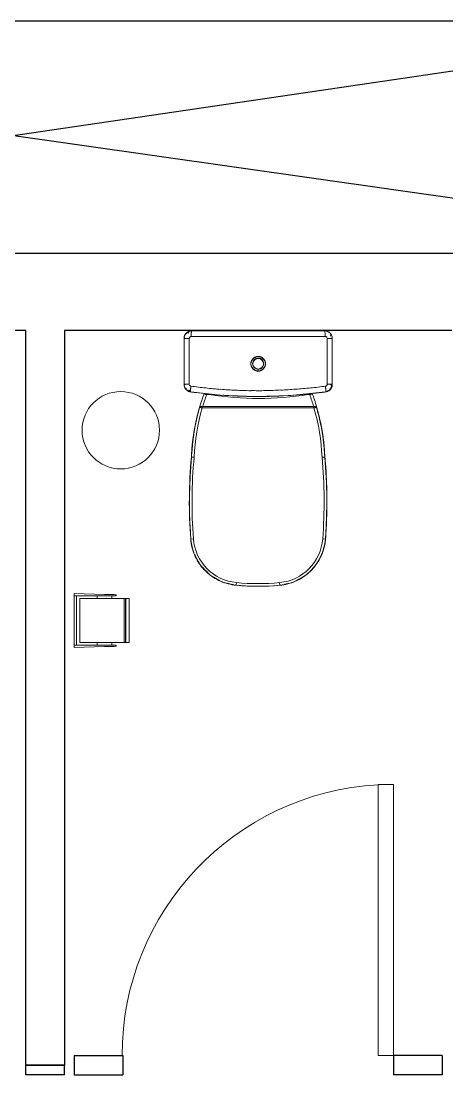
# Model space of a CAD drawing. Header units: metres. Extents: x 22.6 to 101.3, y 9.4 to 67.4.
# Drawn here: x 52.881 to 53.981, y 42.472 to 45.197 of the extents above; entities that cross this region are included whole.
import ezdxf

# ---------------------------------------------------------------- set-up
doc = ezdxf.new("R2010")
doc.units = ezdxf.units.M
doc.layers.add('00', color=252, linetype='Continuous')
for name, color, linetype, lineweight in [('A-DOOR', 5, 'Continuous', 5), ('A-EQPM', 6, 'Continuous', 9), ('G-IMPT', 1, 'Continuous', 5)]:
    doc.layers.add(name, color=color, linetype=linetype, lineweight=lineweight)

# ---------------------------------------------------------------- blocks, each defined once
blk = doc.blocks.new('Single-Flush-Partition - 700 _ 2200-2763525-GROUND FLOOR PLAN')
at = {"layer": 'A-DOOR'}
for p, q in [((0.31, 0.025), (0.31, 0.7256)), ((0.35, 0.7256), (0.31, 0.7256)), ((0.35, 0.025), (0.35, 0.7256)), ((0.35, 0.025), (0.31, 0.025))]:
    blk.add_line(p, q, dxfattribs=at)
blk.add_arc((0.35, 0.025), 0.7017, 93.2679, 180, dxfattribs=at)
blk = doc.blocks.new('ECG_Commercial_Toilet_Maid_driver-P Trap_01 - 211109_092700_dwg_dwg_211109-2077759-GROUND FLOOR PLAN')
at = {"layer": 'G-IMPT'}
for p, q in [((-0.4183, 0.1761), (-0.44, 0.1748)), ((-0.3575, 0.1776), (-0.3669, 0.1775)), ((-0.3006, 0.1763), (-0.3323, 0.1771)), ((-0.0804, 0.1337), (-0.0784, 0.133)), ((-0.0786, 0.1331), (-0.0803, 0.1331)), ((-0.0853, -0.0043), (-0.0853, -0.0055)), ((-0.0784, -0.133), (-0.0804, -0.1337)), ((-0.0786, -0.1331), (-0.0803, -0.1331)), ((-0.4226, -0.1759), (-0.3977, -0.1769)), ((-0.3514, -0.1776), (-0.3203, -0.177)), ((-0.2674, -0.1743), (-0.2411, -0.1722))]:
    blk.add_line(p, q, dxfattribs=at)
at = {"layer": 'G-IMPT', "flags": 128}
for points in [[(-0.2349, 0.1719), (-0.2217, 0.171), (-0.2025, 0.1692), (-0.1833, 0.1666), (-0.1816, 0.1664)], [(-0.1723, 0.1649), (-0.1642, 0.1634), (-0.1453, 0.1595), (-0.1265, 0.1549), (-0.1172, 0.1524)], [(-0.5263, 0.1443), (-0.5299, 0.1412), (-0.5337, 0.1376), (-0.5374, 0.1339), (-0.5409, 0.1301)], [(-0.4998, 0.1614), (-0.5044, 0.159), (-0.5089, 0.1565), (-0.5134, 0.1538), (-0.5154, 0.1524)], [(-0.1138, 0.1514), (-0.1078, 0.1497), (-0.0894, 0.1437), (-0.0776, 0.1396)], [(-0.0803, 0.1331), (-0.0803, 0.1297), (-0.0803, 0.1263)], [(-0.5719, -0.0627), (-0.5713, -0.0668), (-0.5703, -0.0719), (-0.5691, -0.077), (-0.5676, -0.082), (-0.5664, -0.0859)], [(-0.5622, -0.0966), (-0.5601, -0.1013), (-0.5577, -0.1059), (-0.5551, -0.1105), (-0.5524, -0.1149), (-0.5495, -0.1192), (-0.5493, -0.1195)], [(-0.0803, -0.1294), (-0.0803, -0.1312), (-0.0803, -0.1331)]]:
    blk.add_lwpolyline(points, dxfattribs=at)
at = {"layer": 'G-IMPT'}
for centre, radius, start, end in [((-0.263, -0.3639), 0.5295, 69.8168, 73.379), ((0.7318, -0.0015), 0.8221, 171.054, 188.946), ((-0.263, 0.3639), 0.5295, 286.6212, 290.1832)]:
    blk.add_arc(centre, radius, start, end, dxfattribs=at)
for points, knots in [([(-0.5134, 0.1537), (-0.5124, 0.1544), (-0.5064, 0.1581), (-0.5, 0.1613), (-0.4946, 0.1637)], [-0.3528816, -0.3528816, -0.3528816, -0.3528816, -0.3333333, -0.2354946, -0.2354946, -0.2354946, -0.2354946]), ([(-0.4808, 0.1688), (-0.4783, 0.1695), (-0.4718, 0.1713), (-0.4653, 0.1723), (-0.4613, 0.1728)], [-0.1550415, -0.1550415, -0.1550415, -0.1550415, -0.1111111, -0.0452824, -0.0452824, -0.0452824, -0.0452824]), ([(-0.4418, 0.1747), (-0.4378, 0.175), (-0.4259, 0.1758), (-0.406, 0.1767), (-0.3825, 0.1774), (-0.3662, 0.1776), (-0.3578, 0.1776), (-0.3572, 0.1776)], [-0.9464093, -0.9464093, -0.9464093, -0.9464093, -0.8888889, -0.7777778, -0.6666667, -0.5555556, -0.5477804, -0.5477804, -0.5477804, -0.5477804]), ([(-0.3385, 0.1774), (-0.3374, 0.1774), (-0.3285, 0.1773), (-0.3117, 0.1768), (-0.2881, 0.1757), (-0.2676, 0.1744), (-0.2551, 0.1734), (-0.2503, 0.173)], [-0.4598098, -0.4598098, -0.4598098, -0.4598098, -0.4444444, -0.3333333, -0.2222222, -0.1111111, -0.0437293, -0.0437293, -0.0437293, -0.0437293]), ([(-0.0798, 0.1365), (-0.0801, 0.1362), (-0.0804, 0.1356), (-0.0806, 0.1347), (-0.0805, 0.1341), (-0.0805, 0.1339)], [0.75, 0.75, 0.75, 0.75, 0.875, 0.9375, 1, 1, 1, 1]), ([(-0.078, 0.1376), (-0.0782, 0.1375), (-0.0789, 0.1373), (-0.0795, 0.1369), (-0.0798, 0.1365)], [0.5644299, 0.5644299, 0.5644299, 0.5644299, 0.625, 0.75, 0.75, 0.75, 0.75]), ([(-0.5575, 0.1063), (-0.5562, 0.1087), (-0.5543, 0.1119), (-0.5523, 0.1151), (-0.5517, 0.1159)], [-0.71214902, -0.71214902, -0.71214902, -0.71214902, -0.66666667, -0.65063088, -0.65063088, -0.65063088, -0.65063088]), ([(-0.5706, 0.0702), (-0.5702, 0.0723), (-0.5694, 0.0757), (-0.5685, 0.0791), (-0.5681, 0.0804)], [-0.92350914, -0.92350914, -0.92350914, -0.92350914, -0.88888889, -0.86576975, -0.86576975, -0.86576975, -0.86576975]), ([(-0.5676, -0.0821), (-0.5682, -0.0802), (-0.5696, -0.0755), (-0.5704, -0.0706), (-0.5709, -0.0677)], [-0.14372398, -0.14372398, -0.14372398, -0.14372398, -0.11111111, -0.06227402, -0.06227402, -0.06227402, -0.06227402]), ([(-0.5493, -0.1195), (-0.5507, -0.1175), (-0.5556, -0.1102), (-0.5596, -0.1023), (-0.5623, -0.0964)], [-0.373281, -0.373281, -0.373281, -0.373281, -0.3333333, -0.227652, -0.227652, -0.227652, -0.227652]), ([(-0.524, -0.1461), (-0.525, -0.1454), (-0.5312, -0.1403), (-0.5379, -0.1337), (-0.5432, -0.1274), (-0.5441, -0.1263)], [-0.5754732, -0.5754732, -0.5754732, -0.5754732, -0.5555556, -0.4444444, -0.4201761, -0.4201761, -0.4201761, -0.4201761]), ([(-0.0805, -0.1339), (-0.0805, -0.1341), (-0.0806, -0.1347), (-0.0804, -0.1356), (-0.0801, -0.1362), (-0.0798, -0.1365)], [0, 0, 0, 0, 0.0625, 0.125, 0.25, 0.25, 0.25, 0.25]), ([(-0.4902, -0.1655), (-0.4909, -0.1652), (-0.4979, -0.1625), (-0.5072, -0.1578), (-0.5152, -0.1526), (-0.5175, -0.151)], [-0.7902983, -0.7902983, -0.7902983, -0.7902983, -0.7777778, -0.6666667, -0.6200914, -0.6200914, -0.6200914, -0.6200914]), ([(-0.2411, -0.1722), (-0.2346, -0.1719), (-0.2217, -0.1711), (-0.2025, -0.1693), (-0.1833, -0.1668), (-0.1642, -0.1635), (-0.1452, -0.1596), (-0.1264, -0.155), (-0.1078, -0.1498), (-0.0916, -0.1446), (-0.0816, -0.141), (-0.0776, -0.1396)], [0, 0, 0, 0, 0.1111111, 0.2222222, 0.3333333, 0.4444444, 0.5555556, 0.6666667, 0.7777778, 0.8888889, 0.9605895, 0.9605895, 0.9605895, 0.9605895]), ([(-0.0798, -0.1365), (-0.0794, -0.1369), (-0.0789, -0.1373), (-0.0782, -0.1375), (-0.078, -0.1376)], [0.25, 0.25, 0.25, 0.25, 0.375, 0.4356025, 0.4356025, 0.4356025, 0.4356025])]:
    blk.add_open_spline(points, degree=3, knots=knots, dxfattribs=at)
for points in [[(-0.5413, 0.1297), (-0.5368, 0.1348), (-0.532, 0.1395), (-0.5269, 0.1438)], [(-0.0787, 0.1339), (-0.079, 0.1339), (-0.0796, 0.1339), (-0.0802, 0.1339), (-0.0805, 0.1339)], [(-0.0805, 0.1339), (-0.0804, 0.1338), (-0.0804, 0.1335), (-0.0803, 0.1332), (-0.0803, 0.1331)], [(-0.0789, 0.128), (-0.0794, 0.1282), (-0.0798, 0.1284), (-0.0803, 0.1286)], [(-0.0803, 0.1263), (-0.0799, 0.1263), (-0.0795, 0.1263), (-0.0792, 0.1262)], [(-0.0803, -0.1331), (-0.0803, -0.1332), (-0.0804, -0.1335), (-0.0804, -0.1338), (-0.0805, -0.1339)], [(-0.0805, -0.1339), (-0.0802, -0.1339), (-0.0796, -0.1339), (-0.079, -0.1339), (-0.0787, -0.1339)], [(-0.0803, -0.1294), (-0.08, -0.1294), (-0.0793, -0.1293), (-0.0787, -0.1293), (-0.0784, -0.1292)], [(-0.4531, -0.1739), (-0.4643, -0.1731), (-0.4754, -0.1707), (-0.4861, -0.167)], [(-0.2411, -0.1722), (-0.2489, -0.1729), (-0.2646, -0.1742), (-0.2881, -0.1757), (-0.3117, -0.1768), (-0.3353, -0.1775), (-0.3589, -0.1777), (-0.3825, -0.1774), (-0.406, -0.1767), (-0.4297, -0.1756), (-0.4453, -0.1745), (-0.4531, -0.1739)]]:
    blk.add_open_spline(points, degree=3, dxfattribs=at)
blk = doc.blocks.new('ECG_Commercial_Toilet_Maid_driver-P Trap_01 - 211109_092700_dwg_dwg_Deckel_unten_211101-2077760-GROUND FLOOR PLAN')
at = {"layer": 'G-IMPT'}
for p, q in [((-0.127, 0.1545), (-0.1269, 0.155)), ((-0.1249, 0.1542), (-0.1269, 0.155)), ((-0.1269, -0.155), (-0.127, -0.1545)), ((-0.1269, -0.155), (-0.125, -0.1533))]:
    blk.add_line(p, q, dxfattribs=at)
at = {"layer": 'G-IMPT', "flags": 128}
for points in [[(-0.4942, 0.1639), (-0.4982, 0.1621), (-0.5028, 0.1598), (-0.5074, 0.1574), (-0.5119, 0.1547), (-0.5156, 0.1523)], [(-0.4583, 0.1734), (-0.4635, 0.1727), (-0.4686, 0.1718), (-0.4737, 0.1707), (-0.4787, 0.1694), (-0.4837, 0.1679)], [(-0.3647, 0.1773), (-0.3912, 0.1771), (-0.4413, 0.1748), (-0.4432, 0.1746)], [(-0.2547, 0.1731), (-0.291, 0.1758), (-0.3373, 0.1773)], [(-0.1829, 0.1665), (-0.19, 0.1676), (-0.2113, 0.1701), (-0.2327, 0.1717), (-0.2361, 0.1719)], [(-0.1269, 0.155), (-0.1477, 0.1601), (-0.1688, 0.1643), (-0.1727, 0.1649)], [(-0.5264, 0.1441), (-0.5286, 0.1424), (-0.5324, 0.1389), (-0.5361, 0.1352), (-0.5397, 0.1314), (-0.5416, 0.1293)], [(-0.5512, 0.1166), (-0.5523, 0.1149), (-0.5551, 0.1105), (-0.5576, 0.106), (-0.56, 0.1014), (-0.5609, 0.0994)], [(-0.567, 0.084), (-0.5676, 0.082), (-0.569, 0.077), (-0.5702, 0.072), (-0.5712, 0.0669), (-0.5716, 0.0647)], [(-0.5719, -0.0627), (-0.5713, -0.0668), (-0.5703, -0.0719), (-0.5691, -0.077), (-0.5676, -0.082), (-0.5664, -0.0859)], [(-0.5622, -0.0966), (-0.5601, -0.1013), (-0.5577, -0.1059), (-0.5551, -0.1105), (-0.5524, -0.1149), (-0.5495, -0.1192)], [(-0.5447, -0.1255), (-0.5432, -0.1274), (-0.5398, -0.1314), (-0.5362, -0.1352), (-0.5325, -0.1388), (-0.5286, -0.1423), (-0.5247, -0.1456), (-0.5226, -0.1472)], [(-0.52, -0.1492), (-0.5163, -0.1518), (-0.5119, -0.1547), (-0.5075, -0.1573), (-0.5029, -0.1598), (-0.4982, -0.1621), (-0.4935, -0.1642), (-0.4886, -0.1661), (-0.4837, -0.1678), (-0.4788, -0.1694), (-0.4737, -0.1707), (-0.4687, -0.1718), (-0.4635, -0.1727), (-0.4584, -0.1734), (-0.4532, -0.1739), (-0.4531, -0.1739)], [(-0.2411, -0.1722), (-0.2196, -0.1708), (-0.1983, -0.1687), (-0.177, -0.1657), (-0.1559, -0.1618), (-0.135, -0.1571), (-0.1269, -0.155)], [(-0.4531, -0.1739), (-0.4031, -0.1768), (-0.353, -0.1776), (-0.3029, -0.1764), (-0.2529, -0.1732), (-0.2411, -0.1722)]]:
    blk.add_lwpolyline(points, dxfattribs=at)
at = {"layer": 'G-IMPT'}
for centre, radius, start, end in [((-0.263, -0.3639), 0.5365, 81.3483, 83.4677), ((-0.263, -0.3639), 0.5365, 75.3041, 78.0597), ((-0.1287, 0.1483), 0.007, 60.9879, 75.3041), ((-0.1287, 0.1483), 0.007, 60.9879, 75.3041), ((-0.263, 0.3639), 0.5365, 272.3428, 284.6959), ((-0.1287, -0.1483), 0.007, 284.6959, 315.0019), ((-0.1287, -0.1483), 0.007, 284.6959, 315.0019), ((-0.4432, -0.0443), 0.13, 249.5754, 265.6258), ((-0.3576, 1.0752), 1.2528, 265.6258, 275.3365)]:
    blk.add_arc(centre, radius, start, end, dxfattribs=at)
blk = doc.blocks.new('ECG_Commercial_Toilet_Maid_driver-P Trap_01 - 211109_092700_dwg_dwg_Deckel_oben_211101-2077761-GROUND FLOOR PLAN')
at = {"layer": 'G-IMPT'}
for p, q in [((-0.4531, 0.1739), (-0.4526, 0.167)), ((-0.1262, 0.1549), (-0.1264, 0.1542)), ((-0.1163, 0.1519), (-0.1162, 0.1521)), ((-0.1138, 0.1442), (-0.1108, 0.1442)), ((-0.1138, 0.1442), (-0.1138, -0.1442)), ((-0.1108, 0.1483), (-0.1127, 0.1483)), ((-0.1108, 0.1483), (-0.1108, 0.1442)), ((-0.1108, -0.1442), (-0.1108, 0.1442)), ((-0.1108, -0.1442), (-0.1108, 0.1442)), ((-0.5726, 0.0565), (-0.5657, 0.0558)), ((-0.5726, -0.0565), (-0.5657, -0.0558)), ((-0.1264, -0.1542), (-0.1262, -0.1549)), ((-0.1162, -0.1521), (-0.1163, -0.1519)), ((-0.1138, -0.1442), (-0.1108, -0.1442)), ((-0.1127, -0.1483), (-0.1108, -0.1483)), ((-0.1108, -0.1442), (-0.1108, -0.1483)), ((-0.4531, -0.1739), (-0.4526, -0.167))]:
    blk.add_line(p, q, dxfattribs=at)
at = {"layer": 'G-IMPT', "flags": 128}
for points in [[(-0.4531, 0.1739), (-0.4583, 0.1734), (-0.4635, 0.1727), (-0.4686, 0.1718), (-0.4737, 0.1707), (-0.4787, 0.1694), (-0.4837, 0.1679), (-0.4886, 0.1661), (-0.4934, 0.1642), (-0.4982, 0.1621), (-0.5028, 0.1598), (-0.5074, 0.1574), (-0.5119, 0.1547), (-0.5162, 0.1519), (-0.5205, 0.1489), (-0.5246, 0.1457), (-0.5286, 0.1424), (-0.5324, 0.1389), (-0.5361, 0.1352), (-0.5397, 0.1314), (-0.5431, 0.1275), (-0.5464, 0.1234), (-0.5494, 0.1193), (-0.5523, 0.1149), (-0.5551, 0.1105), (-0.5576, 0.106), (-0.56, 0.1014), (-0.5622, 0.0967), (-0.5642, 0.0919), (-0.566, 0.087), (-0.5676, 0.082), (-0.569, 0.077), (-0.5702, 0.072), (-0.5712, 0.0669), (-0.572, 0.0617), (-0.5726, 0.0566), (-0.5726, 0.0565)], [(-0.2411, 0.1722), (-0.291, 0.1758), (-0.3411, 0.1775), (-0.3912, 0.1771), (-0.4413, 0.1748), (-0.4531, 0.1739)], [(-0.113, 0.1512), (-0.1337, 0.1568), (-0.1546, 0.1615), (-0.1757, 0.1655), (-0.197, 0.1685), (-0.2183, 0.1707), (-0.2397, 0.1721), (-0.2411, 0.1722)], [(-0.5726, 0.0565), (-0.5744, 0.0324), (-0.5752, 0.0083), (-0.5751, -0.0158), (-0.574, -0.0399), (-0.5726, -0.0565)], [(-0.5726, -0.0565), (-0.5721, -0.0617), (-0.5713, -0.0668), (-0.5703, -0.0719), (-0.5691, -0.077), (-0.5676, -0.082), (-0.566, -0.0869), (-0.5642, -0.0918), (-0.5622, -0.0966), (-0.5601, -0.1013), (-0.5577, -0.1059), (-0.5551, -0.1105), (-0.5524, -0.1149), (-0.5495, -0.1192), (-0.5464, -0.1234), (-0.5432, -0.1274), (-0.5398, -0.1314), (-0.5362, -0.1352), (-0.5325, -0.1388), (-0.5286, -0.1423), (-0.5247, -0.1456), (-0.5205, -0.1488), (-0.5163, -0.1518), (-0.5119, -0.1547), (-0.5075, -0.1573), (-0.5029, -0.1598), (-0.4982, -0.1621), (-0.4935, -0.1642), (-0.4886, -0.1661), (-0.4837, -0.1678), (-0.4788, -0.1694), (-0.4737, -0.1707), (-0.4687, -0.1718), (-0.4635, -0.1727), (-0.4584, -0.1734), (-0.4532, -0.1739), (-0.4531, -0.1739)], [(-0.2411, -0.1722), (-0.2196, -0.1708), (-0.1983, -0.1687), (-0.177, -0.1657), (-0.1559, -0.1618), (-0.135, -0.1571), (-0.1143, -0.1516), (-0.113, -0.1512)], [(-0.4531, -0.1739), (-0.4031, -0.1768), (-0.353, -0.1776), (-0.3029, -0.1764), (-0.2529, -0.1732), (-0.2411, -0.1722)]]:
    blk.add_lwpolyline(points, dxfattribs=at)
at = {"layer": 'G-IMPT'}
for centre, radius, start, end in [((-0.4432, 0.0443), 0.13, 94.3742, 174.6261), ((-0.4432, 0.0443), 0.123, 94.3742, 174.6261), ((-0.3576, -1.0752), 1.2528, 84.6635, 94.3742), ((-0.3576, -1.0752), 1.2458, 84.6551, 94.3742), ((-0.263, -0.3639), 0.5295, 73.6374, 87.677), ((-0.263, -0.3639), 0.5365, 73.7635, 87.6572), ((-0.263, -0.3639), 0.5365, 81.0541, 87.6572), ((-0.263, -0.3639), 0.5365, 75.2338, 78.8854), ((-0.117, 0.1492), 0.003, 74.1204, 97.6492), ((-0.263, -0.3639), 0.5365, 73.7635, 74.1204), ((-0.1138, 0.1483), 0.003, 0, 73.7635), ((-0.1138, 0.1483), 0.003, 0, 73.7635), ((0.0278, 0), 0.6031, 174.6261, 185.3739), ((0.0278, 0), 0.5961, 174.6261, 185.3739), ((-0.4432, -0.0443), 0.13, 185.3739, 265.6258), ((-0.4432, -0.0443), 0.123, 185.3739, 265.6258), ((-0.263, 0.3639), 0.5295, 272.323, 286.3626), ((-0.263, 0.3639), 0.5365, 272.3428, 286.2365), ((-0.263, 0.3639), 0.5365, 281.1146, 284.7662), ((-0.117, -0.1492), 0.003, 262.3508, 285.8796), ((-0.263, 0.3639), 0.5365, 285.8796, 286.2365), ((-0.1138, -0.1483), 0.003, 286.2365, 0), ((-0.1138, -0.1483), 0.003, 286.2365, 0), ((-0.3576, 1.0752), 1.2528, 265.6258, 275.3365), ((-0.3576, 1.0752), 1.2458, 265.6258, 275.3449), ((-0.263, 0.3639), 0.5365, 272.3428, 278.9459)]:
    blk.add_arc(centre, radius, start, end, dxfattribs=at)
for points in [[(-0.2411, 0.1722), (-0.2411, 0.1721), (-0.2411, 0.1718), (-0.2412, 0.1702), (-0.2413, 0.1679), (-0.2415, 0.1661), (-0.2415, 0.1652)], [(-0.1137, 0.1454), (-0.1137, 0.145), (-0.1138, 0.1446), (-0.1138, 0.1442)], [(-0.1138, -0.1442), (-0.1138, -0.1446), (-0.1137, -0.145), (-0.1137, -0.1454)], [(-0.1137, -0.1454), (-0.1136, -0.1458), (-0.1136, -0.1462), (-0.1135, -0.1465)], [(-0.2415, -0.1652), (-0.2415, -0.1661), (-0.2413, -0.1679), (-0.2412, -0.1702), (-0.2411, -0.1718), (-0.2411, -0.1721), (-0.2411, -0.1722)]]:
    blk.add_open_spline(points, degree=3, dxfattribs=at)
for points, knots in [([(-0.1162, 0.1521), (-0.1162, 0.1521), (-0.1169, 0.1523), (-0.1202, 0.1533), (-0.1239, 0.1543), (-0.1262, 0.1549)], [-1, -1, -1, -1, -0.722222, -0.444444, 0, 0, 0, 0]), ([(-0.113, 0.1512), (-0.113, 0.1512), (-0.113, 0.1509), (-0.1132, 0.1495), (-0.1134, 0.1475), (-0.1136, 0.146), (-0.1137, 0.1454)], [0, 0, 0, 0, 0.2222222, 0.4444444, 0.7222222, 0.8888885, 0.8888885, 0.8888885, 0.8888885]), ([(-0.1108, 0.1442), (-0.1108, 0.1446), (-0.1108, 0.1456), (-0.1108, 0.147), (-0.1108, 0.148), (-0.1108, 0.1483), (-0.1108, 0.1483)], [0, 0, 0, 0, 0.222222, 0.444444, 0.722222, 1, 1, 1, 1]), ([(-0.1162, -0.1521), (-0.1162, -0.1521), (-0.1166, -0.1522), (-0.1186, -0.1528), (-0.1219, -0.1537), (-0.1248, -0.1545), (-0.1262, -0.1549)], [0, 0, 0, 0, 0.222222, 0.444444, 0.722222, 1, 1, 1, 1]), ([(-0.1135, -0.1465), (-0.1134, -0.1473), (-0.1133, -0.1488), (-0.1131, -0.1502), (-0.113, -0.151), (-0.113, -0.1512), (-0.113, -0.1512)], [0.2222222, 0.2222222, 0.2222222, 0.2222222, 0.4444444, 0.6666667, 0.8333333, 1, 1, 1, 1]), ([(-0.1108, -0.1483), (-0.1108, -0.1483), (-0.1108, -0.1481), (-0.1108, -0.1473), (-0.1108, -0.1459), (-0.1108, -0.1447), (-0.1108, -0.1442)], [0, 0, 0, 0, 0.222222, 0.444444, 0.722222, 1, 1, 1, 1])]:
    blk.add_open_spline(points, degree=3, knots=knots, dxfattribs=at)
blk = doc.blocks.new('ECG_Commercial_Toilet_Maid_driver-P Trap_01 - 211109_092700_dwg_dwg_Spühlkasten_211101-2077762-GROUND FLOOR PLAN')
at = {"layer": 'G-IMPT'}
for p, q in [((0.0707, 0.1915), (-0.0477, 0.1915)), ((-0.0477, 0.1915), (0.0707, 0.1915)), ((-0.0477, 0.187), (-0.0477, 0.1915)), ((-0.0477, 0.1915), (-0.0477, 0.1915)), ((0.0707, 0.1915), (0.0707, 0.1915)), ((0.0707, 0.1915), (0.0707, 0.187)), ((-0.0693, 0.1603), (-0.0684, 0.1673)), ((-0.0606, 0.1853), (-0.059, 0.1866)), ((-0.0479, 0.1896), (-0.0479, 0.1886)), ((-0.0478, 0.1894), (-0.0478, 0.1888)), ((-0.0477, 0.1851), (-0.0477, 0.187)), ((-0.0477, 0.1829), (-0.0477, 0.1851)), ((-0.0477, 0.1806), (-0.0477, 0.1829)), ((-0.0477, 0.1781), (-0.0477, 0.1806)), ((0.0707, 0.1781), (-0.0477, 0.1781)), ((0.0707, 0.187), (0.0707, 0.1851)), ((0.0707, 0.1851), (0.0707, 0.1829)), ((0.0707, 0.1829), (0.0707, 0.1806)), ((0.0707, 0.1806), (0.0707, 0.1781)), ((0.0757, -0.1731), (0.0757, 0.1731)), ((0.0824, 0.1862), (0.0836, 0.1852)), ((0.0888, 0.1785), (0.0898, 0.1755)), ((0.0902, 0.1742), (0.0905, 0.1718)), ((0.0907, -0.1715), (0.0907, 0.1715)), ((-0.0693, 0.1602), (-0.071, 0.1463)), ((-0.0701, 0.1525), (-0.0693, 0.1602)), ((-0.076, 0.0922), (-0.0762, 0.0891)), ((-0.0755, 0.0994), (-0.0753, 0.1013)), ((-0.0782, 0.0535), (-0.0792, 0.0178)), ((-0.0791, 0.0212), (-0.0791, 0.0224)), ((-0.0792, -0.0178), (-0.0782, -0.0535)), ((-0.0762, -0.0891), (-0.076, -0.0923)), ((-0.071, -0.1463), (-0.0693, -0.1602)), ((-0.0693, -0.1602), (-0.0695, -0.158)), ((-0.0684, -0.1671), (-0.0686, -0.1657)), ((-0.0684, -0.1673), (-0.0684, -0.1671)), ((-0.0666, -0.1769), (-0.0673, -0.1744)), ((-0.0646, -0.1809), (-0.066, -0.1781)), ((-0.0479, -0.19), (-0.0479, -0.188)), ((-0.0478, -0.1882), (-0.0478, -0.1902)), ((-0.0477, -0.1781), (0.0707, -0.1781)), ((-0.0477, -0.1805), (-0.0477, -0.1781)), ((-0.0477, -0.1829), (-0.0477, -0.1805)), ((-0.0477, -0.1851), (-0.0477, -0.1829)), ((-0.0477, -0.187), (-0.0477, -0.1851)), ((-0.0477, -0.1915), (-0.0477, -0.187)), ((0.0707, -0.1886), (0.0707, -0.1781)), ((0.0707, -0.1915), (0.0707, -0.1886)), ((-0.0477, -0.1915), (0.0707, -0.1915)), ((0.0707, -0.1915), (-0.0477, -0.1915)), ((-0.0477, -0.1915), (-0.0477, -0.1915)), ((0.0707, -0.1915), (0.0707, -0.1915))]:
    blk.add_line(p, q, dxfattribs=at)
at = {"layer": 'G-IMPT', "flags": 128}
for points in [[(-0.0675, 0.1742), (-0.0669, 0.177), (-0.066, 0.1796), (-0.0646, 0.1821), (-0.063, 0.1844), (-0.061, 0.1864), (-0.0587, 0.1882), (-0.0563, 0.1896), (-0.0519, 0.191), (-0.0477, 0.1915)], [(-0.0478, 0.1902), (-0.0478, 0.1904), (-0.0478, 0.1906), (-0.0478, 0.1909), (-0.0477, 0.1911)], [(0.0707, 0.1915), (0.0735, 0.1913), (0.0763, 0.1907), (0.0789, 0.1897), (0.0814, 0.1884), (0.0837, 0.1867), (0.0857, 0.1847), (0.0874, 0.1824), (0.0888, 0.18), (0.0903, 0.1757), (0.0907, 0.1715)], [(-0.0675, -0.1742), (-0.0766, -0.0837), (-0.0793, 0.0071), (-0.0756, 0.0979), (-0.0675, 0.1742)], [(-0.0684, 0.1673), (-0.0684, 0.1671), (-0.0686, 0.1657), (-0.0688, 0.1643), (-0.069, 0.1629), (-0.0692, 0.1616), (-0.0693, 0.1602)], [(-0.0677, 0.1726), (-0.0679, 0.1713), (-0.0681, 0.1699), (-0.0683, 0.1685), (-0.0684, 0.1673)], [(-0.0671, 0.1754), (-0.0662, 0.1781), (-0.0648, 0.1806), (-0.0632, 0.1829)], [(0.0907, -0.1715), (0.0907, -0.1053), (0.0907, -0.0388), (0.0907, 0.0276), (0.0907, 0.0941), (0.0907, 0.1604), (0.0907, 0.1715)], [(-0.0727, 0.1302), (-0.0733, 0.1247), (-0.0747, 0.1086)], [(-0.0746, 0.1091), (-0.0744, 0.112), (-0.0735, 0.1209)], [(-0.0765, -0.0844), (-0.0767, -0.0822), (-0.0767, -0.08)], [(-0.0748, -0.1076), (-0.0733, -0.1247), (-0.0727, -0.1302)], [(-0.0686, -0.1657), (-0.0688, -0.1643), (-0.069, -0.1629), (-0.0692, -0.1616), (-0.0693, -0.1602)], [(-0.0677, -0.1726), (-0.0679, -0.1713), (-0.0681, -0.1699), (-0.0683, -0.1685), (-0.0684, -0.1673)], [(-0.0477, -0.1915), (-0.0505, -0.1913), (-0.0533, -0.1907), (-0.0559, -0.1897), (-0.0584, -0.1884), (-0.0607, -0.1867), (-0.0627, -0.1847), (-0.0644, -0.1824), (-0.0665, -0.1784), (-0.0675, -0.1742)], [(-0.0587, -0.1868), (-0.0609, -0.1852), (-0.0623, -0.1838)], [(-0.0479, -0.19), (-0.0507, -0.1898), (-0.0535, -0.1892), (-0.0561, -0.1882)], [(-0.0478, -0.1902), (-0.0478, -0.1904), (-0.0478, -0.1906), (-0.0478, -0.1909), (-0.0477, -0.1911)], [(0.0907, -0.1715), (0.0905, -0.1743), (0.0899, -0.1771), (0.0889, -0.1798), (0.0876, -0.1822), (0.0859, -0.1845), (0.0839, -0.1865), (0.0817, -0.1882), (0.0792, -0.1896), (0.0749, -0.1911), (0.0707, -0.1915)], [(0.0905, -0.1728), (0.0899, -0.1756), (0.0889, -0.1782)]]:
    blk.add_lwpolyline(points, dxfattribs=at)
at = {"layer": 'G-IMPT'}
for centre, major_axis, ratio, start_param, end_param in [((0.0757, 0.1715), (0.015, 0), 0.104518, 0.698132, 1.570796), ((0.0757, 0.1715), (-0.015, 0), 0.104518, 3.141593, 3.839719), ((0.0757, -0.1715), (0.015, 0), 0.101852, 4.712389, 4.886922), ((0.0757, -0.1715), (-0.015, 0), 0.101852, 1.745329, 3.141593)]:
    blk.add_ellipse(centre, major_axis=major_axis, ratio=ratio, start_param=start_param, end_param=end_param, dxfattribs=at)
for points, knots in [([(-0.0675, 0.1742), (-0.0671, 0.1768), (-0.0654, 0.1819), (-0.0603, 0.1876), (-0.0541, 0.1908), (-0.0498, 0.1915), (-0.0477, 0.1915)], [-1, -1, -1, -1, -0.722222, -0.444444, -0.222222, 0, 0, 0, 0]), ([(0.0707, 0.1915), (0.0742, 0.1915), (0.08, 0.1899), (0.0863, 0.1846), (0.0893, 0.1795), (0.0905, 0.175), (0.0907, 0.1727), (0.0907, 0.1715)], [-1, -1, -1, -1, -0.666667, -0.444444, -0.222222, -0.111111, 0, 0, 0, 0]), ([(-0.0675, -0.1742), (-0.0762, -0.1103), (-0.0833, 0.0066), (-0.0745, 0.1231), (-0.0675, 0.1742)], [-1, -1, -1, -1, -0.444444, 0, 0, 0, 0]), ([(-0.0639, 0.1747), (-0.0645, 0.1747), (-0.0655, 0.1747), (-0.0666, 0.1746), (-0.0673, 0.1744), (-0.0675, 0.1743), (-0.0675, 0.1742)], [0.5555556, 0.5555556, 0.5555556, 0.5555556, 0.6666667, 0.7777778, 0.8888889, 0.9998878, 0.9998878, 0.9998878, 0.9998878]), ([(-0.0674, 0.1743), (-0.0673, 0.1749), (-0.0669, 0.1765), (-0.0657, 0.1797), (-0.0641, 0.1819), (-0.0629, 0.1833)], [0.0512305, 0.0512305, 0.0512305, 0.0512305, 0.1111111, 0.2222222, 0.4038066, 0.4038066, 0.4038066, 0.4038066]), ([(-0.0628, 0.1833), (-0.0637, 0.1823), (-0.0657, 0.1796), (-0.0668, 0.1764), (-0.0673, 0.1743)], [0.5863221, 0.5863221, 0.5863221, 0.5863221, 0.7222222, 0.9391237, 0.9391237, 0.9391237, 0.9391237]), ([(-0.0651, 0.1752), (-0.0648, 0.1761), (-0.0643, 0.1775), (-0.0636, 0.1787), (-0.0633, 0.1792)], [0.1111111, 0.1111111, 0.1111111, 0.1111111, 0.2222222, 0.2811373, 0.2811373, 0.2811373, 0.2811373]), ([(-0.0477, 0.1781), (-0.0483, 0.1781), (-0.0497, 0.1778), (-0.0513, 0.1767), (-0.0523, 0.1753), (-0.0526, 0.1743), (-0.0526, 0.1738)], [-1, -1, -1, -1, -0.722222, -0.444444, -0.222222, 0, 0, 0, 0]), ([(0.0757, 0.1731), (0.0757, 0.1738), (0.0754, 0.1753), (0.0741, 0.1769), (0.0725, 0.1779), (0.0713, 0.1781), (0.0707, 0.1781)], [-1, -1, -1, -1, -0.722222, -0.444444, -0.222222, 0, 0, 0, 0]), ([(0.088, 0.1802), (0.0883, 0.1797), (0.0897, 0.177), (0.0903, 0.1741), (0.0906, 0.1717)], [0.6666667, 0.6666667, 0.6666667, 0.6666667, 0.7222222, 0.9538225, 0.9538225, 0.9538225, 0.9538225]), ([(0.09, 0.1753), (0.0898, 0.1758), (0.0894, 0.1772), (0.0888, 0.1785), (0.0884, 0.1793)], [0.1726862, 0.1726862, 0.1726862, 0.1726862, 0.2222222, 0.3099855, 0.3099855, 0.3099855, 0.3099855]), ([(0.0906, 0.1717), (0.0906, 0.1723), (0.0904, 0.1733), (0.0902, 0.1744), (0.0901, 0.1748)], [0.0548654, 0.0548654, 0.0548654, 0.0548654, 0.1111111, 0.1553711, 0.1553711, 0.1553711, 0.1553711]), ([(-0.0477, -0.1915), (-0.0509, -0.1915), (-0.0562, -0.1902), (-0.0622, -0.1857), (-0.0653, -0.1813), (-0.0669, -0.1774), (-0.0674, -0.1753), (-0.0675, -0.1742)], [-1, -1, -1, -1, -0.666667, -0.444444, -0.222222, -0.111111, 0, 0, 0, 0]), ([(-0.0577, -0.1743), (-0.0585, -0.1744), (-0.06, -0.1745), (-0.0622, -0.1747), (-0.064, -0.1747), (-0.0655, -0.1747), (-0.0666, -0.1746), (-0.0673, -0.1745), (-0.0675, -0.1743), (-0.0675, -0.1742)], [0.2222222, 0.2222222, 0.2222222, 0.2222222, 0.3333333, 0.4444444, 0.5555556, 0.6666667, 0.7777778, 0.8888889, 0.9998876, 0.9998876, 0.9998876, 0.9998876]), ([(-0.0674, -0.1744), (-0.0673, -0.1748), (-0.067, -0.1759), (-0.0667, -0.1769), (-0.0665, -0.1774)], [0.0614445, 0.0614445, 0.0614445, 0.0614445, 0.1111111, 0.1711353, 0.1711353, 0.1711353, 0.1711353]), ([(-0.0642, -0.1817), (-0.0645, -0.1813), (-0.066, -0.179), (-0.0668, -0.1764), (-0.0673, -0.1743)], [0.6666667, 0.6666667, 0.6666667, 0.6666667, 0.7222222, 0.9481729, 0.9481729, 0.9481729, 0.9481729]), ([(-0.0478, -0.1902), (-0.05, -0.1902), (-0.053, -0.1897), (-0.0559, -0.1886), (-0.0567, -0.1882)], [0, 0, 0, 0, 0.2222222, 0.3188139, 0.3188139, 0.3188139, 0.3188139]), ([(-0.0526, -0.1737), (-0.0525, -0.1744), (-0.0521, -0.1757), (-0.0508, -0.1771), (-0.0493, -0.1779), (-0.0482, -0.1781), (-0.0477, -0.1781)], [-1, -1, -1, -1, -0.722222, -0.444444, -0.222222, 0, 0, 0, 0]), ([(0.0907, -0.1715), (0.0907, -0.1744), (0.0894, -0.1802), (0.0843, -0.1868), (0.0777, -0.1907), (0.073, -0.1915), (0.0707, -0.1915)], [-1, -1, -1, -1, -0.722222, -0.444444, -0.222222, 0, 0, 0, 0]), ([(0.0707, -0.1781), (0.0714, -0.1781), (0.0729, -0.1778), (0.0746, -0.1765), (0.0755, -0.1748), (0.0757, -0.1736), (0.0757, -0.1731)], [-1, -1, -1, -1, -0.722222, -0.444444, -0.222222, 0, 0, 0, 0]), ([(0.0907, -0.1717), (0.0906, -0.1724), (0.0904, -0.1742), (0.0896, -0.1771), (0.0886, -0.1792), (0.088, -0.1802)], [0.0467052, 0.0467052, 0.0467052, 0.0467052, 0.1111111, 0.2222222, 0.3333333, 0.3333333, 0.3333333, 0.3333333]), ([(0.0884, -0.1793), (0.0886, -0.179), (0.0892, -0.1777), (0.0895, -0.1764), (0.0897, -0.1753)], [0.6917979, 0.6917979, 0.6917979, 0.6917979, 0.7222222, 0.8264398, 0.8264398, 0.8264398, 0.8264398])]:
    blk.add_open_spline(points, degree=3, knots=knots, dxfattribs=at)
for points in [[(-0.0634, 0.1793), (-0.0641, 0.1781), (-0.0645, 0.1768), (-0.0649, 0.1754)], [(-0.0621, 0.1747), (-0.0628, 0.1747), (-0.0634, 0.1747), (-0.0639, 0.1747)], [(-0.06, 0.1745), (-0.0608, 0.1746), (-0.0615, 0.1746), (-0.0621, 0.1747)], [(-0.0577, 0.1743), (-0.0585, 0.1744), (-0.0593, 0.1745), (-0.06, 0.1745)], [(-0.0598, 0.1863), (-0.0591, 0.1868), (-0.0585, 0.1872), (-0.0578, 0.1876)], [(-0.0581, 0.1872), (-0.0587, 0.1868), (-0.0592, 0.1864), (-0.0598, 0.186)], [(-0.0552, 0.1741), (-0.056, 0.1742), (-0.0569, 0.1743), (-0.0577, 0.1743)], [(-0.0526, 0.1738), (-0.0544, 0.161), (-0.0559, 0.1482), (-0.0572, 0.1354)], [(-0.0526, 0.1738), (-0.0535, 0.1739), (-0.0544, 0.174), (-0.0552, 0.1741)], [(-0.0502, 0.1901), (-0.0494, 0.1902), (-0.0486, 0.1902), (-0.0478, 0.1902)], [(0.0707, 0.1902), (0.0714, 0.1902), (0.0722, 0.1902), (0.0729, 0.1901)], [(0.0836, 0.1853), (0.0831, 0.1856), (0.0827, 0.186), (0.0823, 0.1863)], [(0.0863, 0.1792), (0.0858, 0.1801), (0.0852, 0.181), (0.0845, 0.1818)], [(0.0845, 0.1815), (0.0852, 0.1807), (0.0858, 0.1799), (0.0864, 0.179)], [(-0.0693, 0.1603), (-0.0693, 0.1602), (-0.0693, 0.1602), (-0.0693, 0.1602)], [(-0.0572, 0.1354), (-0.0586, 0.1226), (-0.0599, 0.1097), (-0.0611, 0.0968)], [(-0.0607, 0.0969), (-0.0616, 0.084), (-0.0626, 0.0711), (-0.0633, 0.0582)], [(-0.063, 0.0582), (-0.0636, 0.0453), (-0.0641, 0.0323), (-0.0644, 0.0194)], [(-0.0641, 0.0194), (-0.0643, 0.0065), (-0.0645, -0.0065), (-0.0641, -0.0194)], [(-0.0641, -0.0194), (-0.064, -0.0323), (-0.0633, -0.0452), (-0.0624, -0.058)], [(-0.063, -0.0581), (-0.0624, -0.0711), (-0.0614, -0.0839), (-0.0602, -0.0967)], [(-0.0723, -0.1346), (-0.0736, -0.122), (-0.0747, -0.1093), (-0.0757, -0.0966)], [(-0.0607, -0.0968), (-0.0597, -0.1097), (-0.0584, -0.1225), (-0.0569, -0.1353)], [(-0.0572, -0.1354), (-0.0559, -0.1482), (-0.0544, -0.161), (-0.0526, -0.1737)], [(-0.0693, -0.1602), (-0.0693, -0.1602), (-0.0693, -0.1602), (-0.0693, -0.1603)], [(-0.0659, -0.1787), (-0.0654, -0.1797), (-0.0648, -0.1806), (-0.0642, -0.1814)], [(-0.0598, -0.1863), (-0.0606, -0.1856), (-0.0615, -0.185), (-0.0623, -0.1842)], [(-0.0622, -0.1839), (-0.0611, -0.185), (-0.0599, -0.1862), (-0.0586, -0.187)], [(-0.0552, -0.1741), (-0.056, -0.1742), (-0.0569, -0.1742), (-0.0577, -0.1743)], [(-0.0566, -0.188), (-0.0539, -0.1893), (-0.0509, -0.19), (-0.0479, -0.19)], [(-0.0526, -0.1737), (-0.0535, -0.1738), (-0.0543, -0.174), (-0.0552, -0.1741)], [(-0.0502, -0.1881), (-0.0494, -0.1882), (-0.0486, -0.1882), (-0.0478, -0.1882)], [(-0.0479, -0.188), (-0.0485, -0.188), (-0.0491, -0.188), (-0.0497, -0.1879)], [(0.0728, -0.1901), (0.0721, -0.1902), (0.0714, -0.1902), (0.0707, -0.1902)], [(0.0769, -0.1871), (0.0778, -0.1868), (0.0788, -0.1863), (0.0797, -0.1858)], [(0.0901, -0.1748), (0.0904, -0.1738), (0.0905, -0.1728), (0.0906, -0.1717)]]:
    blk.add_open_spline(points, degree=3, dxfattribs=at)
blk = doc.blocks.new('ECG_Commercial_Toilet_Maid_driver-P Trap_01 - 211109_092700_dwg_dwg_Spülkastenstopfen-2077764-GROUND FLOOR PLAN')
at = {"layer": 'G-IMPT', "flags": 128}
for points in [[(0.0189, 0), (0.0188, 0.0008), (0.0188, 0.0015), (0.0187, 0.0023), (0.0186, 0.003), (0.0185, 0.0037), (0.0183, 0.0045), (0.0181, 0.0052), (0.0179, 0.0059), (0.0176, 0.0066), (0.0174, 0.0073), (0.0171, 0.008), (0.0167, 0.0087), (0.0164, 0.0094), (0.016, 0.01), (0.0156, 0.0106), (0.0151, 0.0113), (0.0147, 0.0119), (0.0142, 0.0124), (0.0137, 0.013), (0.0131, 0.0135), (0.0126, 0.014), (0.012, 0.0145), (0.0114, 0.015), (0.0108, 0.0154), (0.0102, 0.0159), (0.0095, 0.0163), (0.0089, 0.0166), (0.0082, 0.017), (0.0075, 0.0173), (0.0068, 0.0176), (0.0061, 0.0178), (0.0054, 0.0181), (0.0047, 0.0183), (0.0039, 0.0184), (0.0032, 0.0186), (0.0025, 0.0187), (0.0017, 0.0188), (0.001, 0.0188), (0.0002, 0.0189), (-0.0006, 0.0188), (-0.0013, 0.0188), (-0.0021, 0.0187), (-0.0028, 0.0186), (-0.0035, 0.0185), (-0.0043, 0.0184), (-0.005, 0.0182), (-0.0057, 0.018), (-0.0065, 0.0177), (-0.0072, 0.0174), (-0.0078, 0.0171), (-0.0085, 0.0168), (-0.0092, 0.0165), (-0.0098, 0.0161), (-0.0105, 0.0157), (-0.0111, 0.0152), (-0.0117, 0.0148), (-0.0123, 0.0143), (-0.0128, 0.0138), (-0.0134, 0.0133), (-0.0139, 0.0127), (-0.0144, 0.0122), (-0.0149, 0.0116), (-0.0153, 0.011), (-0.0158, 0.0104), (-0.0162, 0.0097), (-0.0165, 0.0091), (-0.0169, 0.0084), (-0.0172, 0.0077), (-0.0175, 0.007), (-0.0178, 0.0063), (-0.018, 0.0056), (-0.0182, 0.0049), (-0.0184, 0.0041), (-0.0185, 0.0034), (-0.0187, 0.0027), (-0.0188, 0.0019), (-0.0188, 0.0012), (-0.0189, 0.0004), (-0.0189, 0)], [(-0.0189, 0), (-0.0188, -0.0008), (-0.0188, -0.0015), (-0.0187, -0.0023), (-0.0186, -0.003), (-0.0185, -0.0037), (-0.0183, -0.0045), (-0.0181, -0.0052), (-0.0179, -0.0059), (-0.0176, -0.0066), (-0.0174, -0.0073), (-0.0171, -0.008), (-0.0167, -0.0087), (-0.0164, -0.0094), (-0.016, -0.01), (-0.0156, -0.0106), (-0.0151, -0.0113), (-0.0147, -0.0119), (-0.0142, -0.0124), (-0.0137, -0.013), (-0.0131, -0.0135), (-0.0126, -0.014), (-0.012, -0.0145), (-0.0114, -0.015), (-0.0108, -0.0154), (-0.0102, -0.0159), (-0.0095, -0.0163), (-0.0089, -0.0166), (-0.0082, -0.017), (-0.0075, -0.0173), (-0.0068, -0.0176), (-0.0061, -0.0178), (-0.0054, -0.0181), (-0.0047, -0.0183), (-0.0039, -0.0184), (-0.0032, -0.0186), (-0.0025, -0.0187), (-0.0017, -0.0188), (-0.001, -0.0188), (-0.0002, -0.0189), (0.0006, -0.0188), (0.0013, -0.0188), (0.0021, -0.0187), (0.0028, -0.0186), (0.0035, -0.0185), (0.0043, -0.0184), (0.005, -0.0182), (0.0057, -0.018), (0.0065, -0.0177), (0.0072, -0.0174), (0.0078, -0.0171), (0.0085, -0.0168), (0.0092, -0.0165), (0.0098, -0.0161), (0.0105, -0.0157), (0.0111, -0.0152), (0.0117, -0.0148), (0.0123, -0.0143), (0.0128, -0.0138), (0.0134, -0.0133), (0.0139, -0.0127), (0.0144, -0.0122), (0.0149, -0.0116), (0.0153, -0.011), (0.0158, -0.0104), (0.0162, -0.0097), (0.0165, -0.0091), (0.0169, -0.0084), (0.0172, -0.0077), (0.0175, -0.007), (0.0178, -0.0063), (0.018, -0.0056), (0.0182, -0.0049), (0.0184, -0.0041), (0.0185, -0.0034), (0.0187, -0.0027), (0.0188, -0.0019), (0.0188, -0.0012), (0.0189, -0.0004), (0.0189, 0)]]:
    blk.add_lwpolyline(points, dxfattribs=at)
at = {"layer": 'G-IMPT'}
for radius, start, end in [(0.0186, 360, 180), (0.0186, 180, 0), (0.0179, 171.0018, 180), (0.0179, 180, 188.9982), (0.0144, 360, 180), (0.0144, 180, 0), (0.0137, 0, 180), (0.0137, 180, 0), (0.0179, 360, 8.9982), (0.0179, 351.0018, 360)]:
    blk.add_arc((0, 0), radius, start, end, dxfattribs=at)
blk = doc.blocks.new('ECG_Commercial_Toilet_Maid_driver-P Trap_01 - 211109_092700_dwg_dwg-2077758-GROUND FLOOR PLAN')
for name, p in [('ECG_Commercial_Toilet_Maid_driver-P Trap_01 - 211109_092700_dwg_dwg_Spühlkasten_211101-2077762-GROUND FLOOR PLAN', (0.3581, 0)), ('ECG_Commercial_Toilet_Maid_driver-P Trap_01 - 211109_092700_dwg_dwg_Deckel_oben_211101-2077761-GROUND FLOOR PLAN', (0.3633, 0.0003)), ('ECG_Commercial_Toilet_Maid_driver-P Trap_01 - 211109_092700_dwg_dwg_211109-2077759-GROUND FLOOR PLAN', (0.3641, 0)), ('ECG_Commercial_Toilet_Maid_driver-P Trap_01 - 211109_092700_dwg_dwg_Deckel_unten_211101-2077760-GROUND FLOOR PLAN', (0.3641, 0)), ('ECG_Commercial_Toilet_Maid_driver-P Trap_01 - 211109_092700_dwg_dwg_Spülkastenstopfen-2077764-GROUND FLOOR PLAN', (0.3634, 0))]:
    blk.add_blockref(name, p)
blk = doc.blocks.new('ECG_Commercial_Toilet_Maid_driver-P Trap_01 - ECG_Commercial_Toilet_Maid_driver-P Trap_01-2077797-GROUND FLOOR PLAN')
blk.add_blockref('ECG_Commercial_Toilet_Maid_driver-P Trap_01 - 211109_092700_dwg_dwg-2077758-GROUND FLOOR PLAN', (-0.0245, 0))
blk = doc.blocks.new('Toilet_Tissue_Dispenser-Bradley_Corp-505 - 505-2657644-GROUND FLOOR PLAN')
at = {"layer": 'A-EQPM'}
for p, q in [((53.0967, 43.7149), (53.0189, 43.7172)), ((53.0189, 43.7172), (53.0189, 43.7108)), ((53.0967, 43.7108), (53.0189, 43.7108)), ((53.0189, 43.5838), (53.0189, 43.7108)), ((53.0189, 43.7108), (53.0246, 43.7108)), ((53.0246, 43.7108), (53.0246, 43.5838)), ((53.0777, 43.7108), (53.0777, 43.7045)), ((53.1259, 43.7108), (53.0967, 43.7108)), ((53.1158, 43.7045), (53.1158, 43.7108)), ((53.1269, 43.7108), (53.1269, 43.714)), ((53.0332, 43.7045), (53.0332, 43.5902)), ((53.0332, 43.7045), (53.0967, 43.7045)), ((53.0967, 43.7045), (53.1481, 43.7045)), ((53.1478, 43.7045), (53.1478, 43.5902)), ((53.148, 43.7045), (53.1514, 43.7045)), ((53.1514, 43.7045), (53.1522, 43.7045)), ((53.1514, 43.7045), (53.1514, 43.5902)), ((53.1522, 43.5902), (53.1522, 43.7045)), ((53.1524, 43.7045), (53.1602, 43.7045)), ((53.1602, 43.5902), (53.1602, 43.7045)), ((53.0189, 43.5838), (53.0967, 43.5838)), ((53.0189, 43.5775), (53.0189, 43.5838)), ((53.0189, 43.5838), (53.0246, 43.5838)), ((53.0189, 43.5775), (53.0967, 43.5798)), ((53.0967, 43.5902), (53.0332, 43.5902)), ((53.0777, 43.5902), (53.0777, 43.5838)), ((53.1481, 43.5902), (53.0967, 43.5902)), ((53.0967, 43.5838), (53.1259, 43.5838)), ((53.1158, 43.5838), (53.1158, 43.5902)), ((53.1269, 43.5807), (53.1269, 43.5838)), ((53.1514, 43.5902), (53.148, 43.5902)), ((53.1522, 43.5902), (53.1514, 43.5902)), ((53.1602, 43.5902), (53.1524, 43.5902))]:
    blk.add_line(p, q, dxfattribs=at)
at = {"layer": 'A-EQPM', "flags": 128}
for points in [[(53.1267, 43.714), (53.1249, 43.7141), (53.1215, 43.7142), (53.1167, 43.7143), (53.1107, 43.7145), (53.1039, 43.7147), (53.0967, 43.7149)], [(53.0967, 43.5798), (53.1039, 43.58), (53.1107, 43.5802), (53.1167, 43.5804), (53.1215, 43.5805), (53.1249, 43.5806), (53.1267, 43.5806)]]:
    blk.add_lwpolyline(points, dxfattribs=at)
blk = doc.blocks.new('ECG_Trash Pin - Toilet and bath accessories-3179039-GROUND FLOOR PLAN')
at = {"layer": 'A-EQPM'}
blk.add_circle((0, 0), 0.1, dxfattribs=at)
for start, end in [(0, 180), (180, 0)]:
    blk.add_arc((0, 0), 0.1, start, end, dxfattribs=at)

msp = doc.modelspace()

# ---------------------------------------------------------------- linework, layer by layer
at = {"layer": '00', "color": 252}
for p, q in [((50.7939, 45.1973), (54.9739, 44.6002)), ((54.8782, 45.1973), (50.7939, 44.5973)), ((55.1939, 45.1973), (51.2939, 45.1973)), ((50.7939, 44.5973), (55.1939, 44.5973)), ((52.8939, 44.3973), (50.7939, 44.3973)), ((52.8939, 42.4973), (52.8939, 44.3973)), ((53.9939, 44.3973), (52.9939, 44.3973)), ((52.9939, 44.3973), (52.9939, 42.4973)), ((53.0189, 42.5223), (53.1439, 42.5223)), ((53.0189, 42.5223), (53.0189, 42.4723)), ((53.1439, 42.5223), (53.1439, 42.4723)), ((53.9689, 42.5223), (53.8439, 42.5223)), ((53.8439, 42.5223), (53.8439, 42.4723)), ((53.9689, 42.5223), (53.9689, 42.4723)), ((52.9939, 42.4973), (52.8939, 42.4973)), ((52.8939, 42.4973), (52.9939, 42.4973)), ((52.8939, 42.4723), (52.8939, 42.4973)), ((52.9939, 42.4723), (52.9939, 42.4973)), ((52.9939, 42.4723), (52.8939, 42.4723)), ((53.0189, 42.4723), (53.1439, 42.4723)), ((53.9689, 42.4723), (53.8439, 42.4723))]:
    msp.add_line(p, q, dxfattribs=at)

# ---------------------------------------------------------------- block references
at = {"layer": '00', "color": 252, "rotation": 89.99999999999991}
msp.add_blockref('ECG_Commercial_Toilet_Maid_driver-P Trap_01 - ECG_Commercial_Toilet_Maid_driver-P Trap_01-2077797-GROUND FLOOR PLAN', (53.4939, 43.9723), dxfattribs=at)
at = {"layer": '00', "color": 252}
for name, p in [('ECG_Trash Pin - Toilet and bath accessories-3179039-GROUND FLOOR PLAN', (53.1389, 44.1393)), ('Toilet_Tissue_Dispenser-Bradley_Corp-505 - 505-2657644-GROUND FLOOR PLAN', (0, 0)), ('Single-Flush-Partition - 700 _ 2200-2763525-GROUND FLOOR PLAN', (53.4939, 42.4973))]:
    msp.add_blockref(name, p, dxfattribs=at)

doc.saveas('drawing.dxf')
